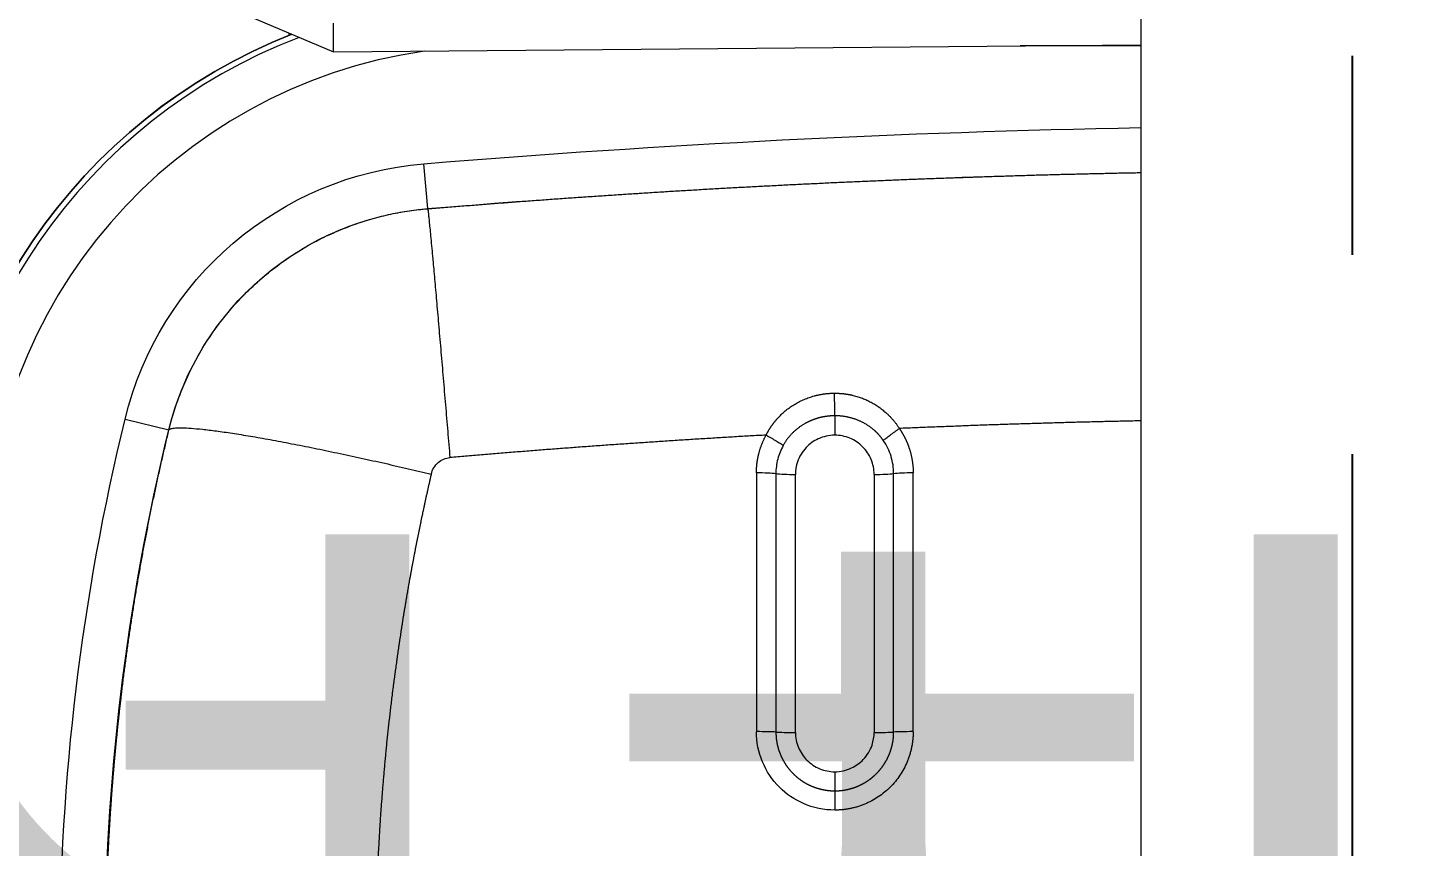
# Model space of a CAD drawing. Header units: millimetres. Extents: x 14183 to 14777, y -4239 to -3399.
# Drawn here: x 14377.41 to 14393.04, y -3495.4 to -3486.26 of the extents above; entities that cross this region are included whole.
import ezdxf

# ---------------------------------------------------------------- set-up
doc = ezdxf.new("R2010")
doc.units = ezdxf.units.MM
doc.header["$LTSCALE"] = 0.1
doc.linetypes.add('CENTER2', pattern=[28.575, 19.05, -3.175, 3.175, -3.175])
doc.linetypes.add('HIDDENX2', pattern=[19.05, 12.7, -6.35])
doc.layers.get('0').update_dxf_attribs({"lineweight": 15})
doc.layers.add('DIM', color=3, linetype='Continuous', lineweight=9)
doc.layers.add('HIDDEN', color=8, linetype='HIDDENX2')
doc.styles.get("Standard").update_dxf_attribs({"font": 'arial.ttf'})

msp = doc.modelspace()

# ---------------------------------------------------------------- linework, layer by layer
at = {"linetype": 'Continuous', "lineweight": 18, "extrusion": (-1.22465e-16, -1, 0)}
for p, q in [((14389.832, -3481.862), (14389.832, -3506.862)), ((14379.885, -3486.129), (14380.819, -3486.525)), ((14380.819, -3486.525), (14389.832, -3486.447)), ((14385.758, -3491.234), (14385.758, -3494.118)), ((14387.073, -3494.118), (14387.073, -3491.234))]:
    msp.add_line(p, q, dxfattribs=at)
at = {"linetype": 'Continuous', "lineweight": 13, "extrusion": (-1.22465e-16, -1, 0)}
for p, q in [((14380.321, -3486.313), (14380.321, -3486.341)), ((14380.321, -3486.313), (14380.321, -3486.341)), ((14389.832, -3486.458), (14388.485, -3486.458)), ((14381.871, -3488.274), (14381.83, -3487.774)), ((14381.871, -3488.276), (14381.871, -3488.274)), ((14378.493, -3490.624), (14378.981, -3490.743)), ((14378.981, -3490.743), (14378.983, -3490.744)), ((14385.976, -3494.122), (14385.976, -3491.243)), ((14386.855, -3491.243), (14386.855, -3494.122))]:
    msp.add_line(p, q, dxfattribs=at)
at = {"linetype": 'Continuous', "lineweight": 13, "extrusion": (0, 0, -1)}
for centre, radius, start, end in [((-14382.647, -3492.167), 6.272, 0, 68.5673), ((-14392.194, -3613.458), 126.11, 85.28566, 88.92653), ((-14403.375, -3496.689), 25.108, 0, 13.6983)]:
    msp.add_arc(centre, radius, start, end, dxfattribs=at)
at = {"linetype": 'Continuous', "lineweight": 18}
msp.add_arc((14382.647, -3492.167), 6.272, 111.4341, 180, dxfattribs=at)
at = {"linetype": 'Continuous', "lineweight": 13}
for radius, start in [(6.21, 110.8491), (5.708, 98.1788)]:
    msp.add_arc((14382.647, -3492.167), radius, start, 180, dxfattribs=at)
at = {"linetype": 'Continuous', "lineweight": 18, "extrusion": (0, 0, -1)}
for centre, radius, start, end in [((-14382.138, -3491.513), 3.752, 13.6989, 85.285), ((-14392.194, -3613.458), 125.608, 85.28568, 88.92226), ((-14382.138, -3491.513), 3.249, 13.6983, 85.2857), ((-14403.375, -3496.689), 25.61, 0, 13.6984)]:
    msp.add_arc(centre, radius, start, end, dxfattribs=at)
at = {"linetype": 'Continuous', "lineweight": 18}
for centre, major_axis, ratio, start_param, end_param in [((14385.541, -3491.243), (0.251, 0), 0.072499, 0.523565, 1.57082), ((14387.291, -3491.243), (0.251, 0), 0.072499, 1.570773, 2.61793), ((14385.541, -3494.122), (-0.251, 0), 0.034167, 3.665126, 4.712354), ((14387.291, -3494.122), (-0.251, 0), 0.034167, 4.712424, 5.759653)]:
    msp.add_ellipse(centre, major_axis=major_axis, ratio=ratio, start_param=start_param, end_param=end_param, dxfattribs=at)
at = {"linetype": 'Continuous', "lineweight": 13}
for centre, major_axis, ratio, start_param, end_param in [((14385.543, -3496.689), (0, -75.378), 0.000024, 4.639827, 4.67819), ((14387.289, -3496.689), (0, 75.378), 0.000024, 4.746563, 4.784951), ((14385.976, -3491.224), (-0.251, 0), 0.0725, 0.523675, 1.570796), ((14386.855, -3491.224), (-0.251, 0), 0.0725, 1.570796, 2.617919), ((14385.976, -3494.114), (0.251, 0), 0.034167, 3.665267, 4.712389), ((14386.855, -3494.114), (0.251, 0), 0.034167, 4.712389, 5.75951)]:
    msp.add_ellipse(centre, major_axis=major_axis, ratio=ratio, start_param=start_param, end_param=end_param, dxfattribs=at)
at = {"linetype": 'Continuous', "lineweight": 18}
for points, knots in [([(14380.819, -3486.525), (14380.819, -3486.525), (14380.819, -3486.512), (14380.819, -3486.451), (14380.819, -3486.351), (14380.819, -3486.258), (14380.819, -3486.204)], [0, 0, 0, 0, 0.250365, 0.500243, 0.750122, 1, 1, 1, 1]), ([(14386.416, -3490.588), (14386.416, -3490.574), (14386.415, -3490.54), (14386.415, -3490.475), (14386.414, -3490.404), (14386.414, -3490.357), (14386.414, -3490.335)], [0, 0, 0, 0, 0.250005, 0.50001, 0.750015, 1, 1, 1, 1]), ([(14386.416, -3490.804), (14386.351, -3490.804), (14386.233, -3490.831), (14386.082, -3490.939), (14385.994, -3491.084), (14385.976, -3491.195), (14385.976, -3491.243)], [0, 0, 0, 0, 0.278949, 0.51556, 0.792307, 1, 1, 1, 1]), ([(14386.855, -3491.243), (14386.855, -3491.185), (14386.833, -3491.071), (14386.735, -3490.925), (14386.588, -3490.827), (14386.473, -3490.804), (14386.416, -3490.804)], [0, 0, 0, 0, 0.250256, 0.500366, 0.750264, 1, 1, 1, 1]), ([(14386.416, -3494.989), (14386.295, -3494.989), (14386.067, -3494.941), (14385.778, -3494.745), (14385.587, -3494.458), (14385.541, -3494.229), (14385.541, -3494.114)], [0, 0, 0, 0, 0.263095, 0.499783, 0.749102, 1, 1, 1, 1]), ([(14385.976, -3494.122), (14385.976, -3494.18), (14385.999, -3494.295), (14386.097, -3494.44), (14386.243, -3494.538), (14386.358, -3494.561), (14386.416, -3494.561)], [0, 0, 0, 0, 0.250188, 0.500268, 0.750184, 1, 1, 1, 1]), ([(14386.416, -3494.561), (14386.48, -3494.561), (14386.599, -3494.534), (14386.749, -3494.426), (14386.837, -3494.281), (14386.855, -3494.17), (14386.855, -3494.122)], [0, 0, 0, 0, 0.278901, 0.515475, 0.792285, 1, 1, 1, 1])]:
    msp.add_open_spline(points, degree=3, knots=knots, dxfattribs=at)
at = {"linetype": 'Continuous', "lineweight": 13}
for points, knots in [([(14381.871, -3488.276), (14381.901, -3488.274), (14381.961, -3488.269), (14382.051, -3488.261), (14382.141, -3488.254), (14382.231, -3488.247), (14382.321, -3488.24), (14382.411, -3488.233), (14382.501, -3488.226), (14382.59, -3488.219), (14382.68, -3488.212), (14382.77, -3488.205), (14382.859, -3488.198), (14382.949, -3488.192), (14383.038, -3488.185), (14383.127, -3488.179), (14383.217, -3488.172), (14383.306, -3488.166), (14383.395, -3488.159), (14383.484, -3488.153), (14383.573, -3488.147), (14383.662, -3488.141), (14383.751, -3488.135), (14383.84, -3488.129), (14383.929, -3488.123), (14384.018, -3488.117), (14384.107, -3488.111), (14384.195, -3488.106), (14384.284, -3488.1), (14384.373, -3488.094), (14384.461, -3488.089), (14384.55, -3488.083), (14384.638, -3488.078), (14384.726, -3488.073), (14384.815, -3488.068), (14384.903, -3488.062), (14384.991, -3488.057), (14385.079, -3488.052), (14385.167, -3488.047), (14385.256, -3488.042), (14385.344, -3488.037), (14385.431, -3488.033), (14385.519, -3488.028), (14385.607, -3488.023), (14385.695, -3488.019), (14385.783, -3488.014), (14385.87, -3488.01), (14385.958, -3488.005), (14386.045, -3488.001), (14386.133, -3487.997), (14386.22, -3487.993), (14386.307, -3487.988), (14386.395, -3487.984), (14386.482, -3487.98), (14386.569, -3487.976), (14386.656, -3487.972), (14386.743, -3487.969), (14386.83, -3487.965), (14386.917, -3487.961), (14387.004, -3487.958), (14387.091, -3487.954), (14387.178, -3487.95), (14387.265, -3487.947), (14387.351, -3487.944), (14387.438, -3487.94), (14387.524, -3487.937), (14387.611, -3487.934), (14387.697, -3487.931), (14387.784, -3487.928), (14387.87, -3487.925), (14387.956, -3487.922), (14388.042, -3487.919), (14388.129, -3487.916), (14388.215, -3487.913), (14388.301, -3487.911), (14388.387, -3487.908), (14388.473, -3487.905), (14388.558, -3487.903), (14388.644, -3487.9), (14388.73, -3487.898), (14388.816, -3487.896), (14388.901, -3487.893), (14388.987, -3487.891), (14389.072, -3487.889), (14389.158, -3487.887), (14389.243, -3487.885), (14389.328, -3487.883), (14389.414, -3487.881), (14389.499, -3487.879), (14389.584, -3487.877), (14389.669, -3487.875), (14389.752, -3487.874), (14389.806, -3487.873), (14389.831, -3487.872)], [0, 0, 0, 0, 0.011338, 0.022669, 0.033992, 0.045308, 0.056617, 0.067917, 0.07921, 0.090496, 0.101774, 0.113045, 0.124308, 0.135564, 0.146812, 0.158052, 0.169285, 0.180511, 0.191729, 0.202939, 0.214142, 0.225337, 0.236525, 0.247706, 0.258879, 0.270044, 0.281202, 0.292352, 0.303495, 0.31463, 0.325757, 0.336878, 0.34799, 0.359095, 0.370193, 0.381283, 0.392365, 0.403441, 0.414508, 0.425568, 0.43662, 0.447665, 0.458703, 0.469733, 0.480755, 0.49177, 0.502777, 0.513777, 0.524769, 0.535754, 0.546731, 0.557701, 0.568663, 0.579617, 0.590564, 0.601504, 0.612436, 0.623361, 0.634278, 0.645187, 0.656089, 0.666984, 0.67787, 0.68875, 0.699622, 0.710486, 0.721343, 0.732192, 0.743034, 0.753868, 0.764695, 0.775514, 0.786326, 0.79713, 0.807927, 0.818716, 0.829497, 0.840271, 0.851038, 0.861797, 0.872548, 0.883292, 0.894029, 0.904758, 0.915479, 0.926193, 0.936899, 0.947598, 0.958289, 0.968973, 0.979649, 0.990318, 1, 1, 1, 1]), ([(14378.983, -3490.744), (14379.007, -3490.645), (14379.036, -3490.548), (14379.101, -3490.359), (14379.138, -3490.267), (14379.218, -3490.089), (14379.262, -3490.002), (14379.355, -3489.836), (14379.405, -3489.756), (14379.511, -3489.602), (14379.566, -3489.528), (14379.682, -3489.387), (14379.742, -3489.319), (14379.865, -3489.192), (14379.929, -3489.131), (14380.059, -3489.016), (14380.126, -3488.963), (14380.261, -3488.861), (14380.33, -3488.814), (14380.469, -3488.726), (14380.539, -3488.685), (14380.681, -3488.609), (14380.752, -3488.575), (14380.894, -3488.512), (14380.966, -3488.483), (14381.108, -3488.432), (14381.179, -3488.409), (14381.321, -3488.369), (14381.391, -3488.351), (14381.531, -3488.322), (14381.669, -3488.297), (14381.804, -3488.282), (14381.871, -3488.276)], [0, 0, 0, 0, 0.0625, 0.0625, 0.125, 0.125, 0.1875, 0.1875, 0.25, 0.25, 0.3125, 0.3125, 0.375, 0.375, 0.4375, 0.4375, 0.5, 0.5, 0.5625, 0.5625, 0.625, 0.625, 0.6875, 0.6875, 0.75, 0.75, 0.8125, 0.8125, 0.875, 0.875, 0.9375, 1, 1, 1, 1]), ([(14385.649, -3490.803), (14385.65, -3490.801), (14385.652, -3490.797), (14385.656, -3490.791), (14385.659, -3490.785), (14385.662, -3490.779), (14385.665, -3490.773), (14385.669, -3490.767), (14385.672, -3490.761), (14385.676, -3490.755), (14385.679, -3490.749), (14385.683, -3490.743), (14385.686, -3490.737), (14385.69, -3490.731), (14385.694, -3490.725), (14385.697, -3490.719), (14385.701, -3490.714), (14385.705, -3490.708), (14385.709, -3490.702), (14385.713, -3490.697), (14385.717, -3490.691), (14385.721, -3490.685), (14385.725, -3490.68), (14385.729, -3490.674), (14385.734, -3490.669), (14385.738, -3490.663), (14385.742, -3490.658), (14385.746, -3490.652), (14385.751, -3490.647), (14385.755, -3490.642), (14385.76, -3490.636), (14385.764, -3490.631), (14385.769, -3490.626), (14385.773, -3490.62), (14385.778, -3490.615), (14385.783, -3490.61), (14385.799, -3490.592), (14385.829, -3490.563), (14385.874, -3490.524), (14385.921, -3490.488), (14385.971, -3490.456), (14386.022, -3490.428), (14386.075, -3490.404), (14386.129, -3490.383), (14386.171, -3490.37), (14386.199, -3490.362), (14386.213, -3490.359), (14386.228, -3490.356), (14386.242, -3490.353), (14386.256, -3490.35), (14386.27, -3490.347), (14386.284, -3490.345), (14386.299, -3490.343), (14386.313, -3490.341), (14386.327, -3490.34), (14386.342, -3490.338), (14386.356, -3490.337), (14386.371, -3490.336), (14386.385, -3490.336), (14386.4, -3490.335), (14386.409, -3490.335), (14386.414, -3490.335)], [0, 0, 0, 0, 0.007325, 0.014647, 0.021966, 0.029283, 0.036598, 0.043911, 0.051224, 0.058535, 0.065846, 0.073158, 0.08047, 0.087782, 0.095096, 0.102412, 0.10973, 0.11705, 0.124373, 0.1317, 0.13903, 0.146364, 0.153704, 0.161048, 0.168397, 0.175753, 0.183114, 0.190483, 0.197858, 0.205241, 0.212632, 0.220032, 0.22744, 0.234858, 0.242285, 0.249722, 0.25717, 0.320213, 0.382963, 0.44569, 0.508675, 0.570135, 0.631553, 0.693208, 0.755378, 0.770775, 0.786138, 0.801471, 0.816778, 0.832063, 0.847331, 0.862585, 0.877831, 0.893072, 0.908313, 0.923558, 0.938812, 0.954079, 0.969363, 0.984668, 1, 1, 1, 1]), ([(14386.414, -3490.335), (14386.416, -3490.335), (14386.421, -3490.335), (14386.429, -3490.335), (14386.436, -3490.335), (14386.443, -3490.336), (14386.45, -3490.336), (14386.458, -3490.336), (14386.465, -3490.337), (14386.472, -3490.337), (14386.479, -3490.338), (14386.487, -3490.338), (14386.494, -3490.339), (14386.501, -3490.339), (14386.508, -3490.34), (14386.515, -3490.341), (14386.523, -3490.342), (14386.53, -3490.343), (14386.537, -3490.344), (14386.544, -3490.345), (14386.551, -3490.346), (14386.558, -3490.347), (14386.566, -3490.348), (14386.573, -3490.35), (14386.58, -3490.351), (14386.587, -3490.352), (14386.594, -3490.354), (14386.601, -3490.355), (14386.608, -3490.357), (14386.615, -3490.359), (14386.638, -3490.364), (14386.674, -3490.374), (14386.724, -3490.392), (14386.773, -3490.412), (14386.821, -3490.436), (14386.867, -3490.462), (14386.912, -3490.492), (14386.955, -3490.525), (14386.986, -3490.552), (14387.007, -3490.571), (14387.017, -3490.581), (14387.028, -3490.592), (14387.038, -3490.602), (14387.048, -3490.613), (14387.058, -3490.624), (14387.067, -3490.635), (14387.077, -3490.646), (14387.086, -3490.658), (14387.095, -3490.669), (14387.104, -3490.681), (14387.112, -3490.693), (14387.121, -3490.705), (14387.129, -3490.717), (14387.134, -3490.725), (14387.137, -3490.729)], [0, 0, 0, 0, 0.008452, 0.016897, 0.025335, 0.033768, 0.042196, 0.05062, 0.059039, 0.067455, 0.075869, 0.08428, 0.09269, 0.101099, 0.109508, 0.117917, 0.126327, 0.134739, 0.143152, 0.151569, 0.159988, 0.168412, 0.17684, 0.185274, 0.193713, 0.202158, 0.21061, 0.21907, 0.227537, 0.236014, 0.244499, 0.306692, 0.368433, 0.429953, 0.491478, 0.55444, 0.61722, 0.680046, 0.743142, 0.760482, 0.777771, 0.795015, 0.812218, 0.829385, 0.846519, 0.863626, 0.880709, 0.897773, 0.914822, 0.931861, 0.948894, 0.965925, 0.982959, 1, 1, 1, 1]), ([(14386.416, -3490.588), (14386.414, -3490.588), (14386.409, -3490.588), (14386.402, -3490.588), (14386.396, -3490.588), (14386.389, -3490.588), (14386.382, -3490.589), (14386.375, -3490.589), (14386.368, -3490.589), (14386.362, -3490.59), (14386.355, -3490.591), (14386.348, -3490.591), (14386.341, -3490.592), (14386.334, -3490.593), (14386.326, -3490.594), (14386.319, -3490.595), (14386.312, -3490.596), (14386.305, -3490.597), (14386.298, -3490.598), (14386.291, -3490.599), (14386.283, -3490.601), (14386.276, -3490.602), (14386.269, -3490.604), (14386.261, -3490.605), (14386.254, -3490.607), (14386.247, -3490.609), (14386.239, -3490.611), (14386.232, -3490.613), (14386.224, -3490.615), (14386.217, -3490.617), (14386.209, -3490.62), (14386.202, -3490.622), (14386.194, -3490.625), (14386.187, -3490.627), (14386.179, -3490.63), (14386.172, -3490.633), (14386.164, -3490.636), (14386.157, -3490.639), (14386.149, -3490.642), (14386.142, -3490.645), (14386.134, -3490.648), (14386.127, -3490.652), (14386.119, -3490.656), (14386.112, -3490.659), (14386.104, -3490.663), (14386.097, -3490.667), (14386.089, -3490.671), (14386.074, -3490.679), (14386.052, -3490.693), (14386.023, -3490.712), (14385.996, -3490.733), (14385.969, -3490.756), (14385.949, -3490.774), (14385.935, -3490.789), (14385.926, -3490.798), (14385.917, -3490.808), (14385.909, -3490.818), (14385.901, -3490.828), (14385.893, -3490.837), (14385.885, -3490.847), (14385.878, -3490.857), (14385.871, -3490.867), (14385.864, -3490.877), (14385.858, -3490.887), (14385.852, -3490.897), (14385.846, -3490.907), (14385.842, -3490.914), (14385.84, -3490.918)], [0, 0, 0, 0, 0.00952, 0.019099, 0.028738, 0.038437, 0.048196, 0.058015, 0.067894, 0.077834, 0.087833, 0.097893, 0.108014, 0.118195, 0.128437, 0.138739, 0.149103, 0.159527, 0.170012, 0.180558, 0.191165, 0.201833, 0.212562, 0.223353, 0.234205, 0.245118, 0.256092, 0.267128, 0.278225, 0.289383, 0.300604, 0.311886, 0.323229, 0.334634, 0.346102, 0.357631, 0.369222, 0.380875, 0.39259, 0.404368, 0.416209, 0.428112, 0.440078, 0.452106, 0.464198, 0.476353, 0.488571, 0.500853, 0.550727, 0.600635, 0.650573, 0.700538, 0.750526, 0.769479, 0.788258, 0.806865, 0.825297, 0.843556, 0.861641, 0.879551, 0.897286, 0.914846, 0.93223, 0.949438, 0.966469, 0.983323, 1, 1, 1, 1]), ([(14386.957, -3490.862), (14386.956, -3490.861), (14386.954, -3490.857), (14386.95, -3490.852), (14386.946, -3490.847), (14386.943, -3490.842), (14386.938, -3490.836), (14386.934, -3490.831), (14386.93, -3490.825), (14386.925, -3490.82), (14386.921, -3490.814), (14386.916, -3490.809), (14386.911, -3490.803), (14386.906, -3490.798), (14386.901, -3490.792), (14386.895, -3490.786), (14386.89, -3490.78), (14386.884, -3490.775), (14386.878, -3490.769), (14386.872, -3490.763), (14386.865, -3490.757), (14386.859, -3490.751), (14386.845, -3490.739), (14386.822, -3490.72), (14386.79, -3490.698), (14386.756, -3490.677), (14386.729, -3490.662), (14386.708, -3490.652), (14386.695, -3490.646), (14386.681, -3490.64), (14386.668, -3490.635), (14386.654, -3490.629), (14386.641, -3490.625), (14386.627, -3490.62), (14386.613, -3490.616), (14386.6, -3490.612), (14386.586, -3490.609), (14386.573, -3490.605), (14386.559, -3490.602), (14386.546, -3490.6), (14386.533, -3490.597), (14386.519, -3490.595), (14386.506, -3490.593), (14386.493, -3490.592), (14386.48, -3490.59), (14386.467, -3490.589), (14386.454, -3490.589), (14386.441, -3490.588), (14386.428, -3490.588), (14386.42, -3490.588), (14386.416, -3490.588)], [0, 0, 0, 0, 0.009757, 0.019727, 0.029911, 0.040307, 0.050916, 0.061737, 0.072772, 0.084018, 0.095478, 0.107149, 0.119033, 0.131129, 0.143438, 0.155958, 0.16869, 0.181633, 0.194788, 0.208155, 0.221734, 0.235524, 0.249525, 0.312065, 0.374539, 0.436937, 0.499251, 0.522836, 0.546253, 0.569501, 0.592583, 0.615498, 0.638247, 0.660831, 0.683251, 0.705507, 0.727598, 0.749526, 0.771291, 0.792893, 0.814332, 0.835608, 0.856722, 0.877673, 0.898463, 0.919092, 0.939559, 0.959866, 0.980013, 1, 1, 1, 1]), ([(14378.276, -3496.689), (14378.276, -3496.676), (14378.276, -3496.649), (14378.276, -3496.609), (14378.276, -3496.569), (14378.276, -3496.53), (14378.276, -3496.49), (14378.277, -3496.45), (14378.277, -3496.41), (14378.278, -3496.37), (14378.278, -3496.33), (14378.279, -3496.29), (14378.28, -3496.25), (14378.28, -3496.21), (14378.281, -3496.17), (14378.282, -3496.13), (14378.283, -3496.091), (14378.284, -3496.051), (14378.285, -3496.011), (14378.286, -3495.971), (14378.287, -3495.931), (14378.288, -3495.891), (14378.29, -3495.851), (14378.291, -3495.811), (14378.292, -3495.771), (14378.294, -3495.731), (14378.295, -3495.691), (14378.297, -3495.651), (14378.299, -3495.611), (14378.3, -3495.571), (14378.302, -3495.531), (14378.304, -3495.491), (14378.306, -3495.451), (14378.308, -3495.411), (14378.31, -3495.371), (14378.312, -3495.331), (14378.314, -3495.292), (14378.317, -3495.252), (14378.319, -3495.212), (14378.321, -3495.172), (14378.324, -3495.132), (14378.326, -3495.092), (14378.329, -3495.052), (14378.331, -3495.012), (14378.334, -3494.972), (14378.337, -3494.932), (14378.34, -3494.892), (14378.342, -3494.852), (14378.345, -3494.812), (14378.348, -3494.772), (14378.351, -3494.732), (14378.355, -3494.692), (14378.358, -3494.652), (14378.361, -3494.612), (14378.364, -3494.572), (14378.368, -3494.532), (14378.371, -3494.492), (14378.375, -3494.452), (14378.378, -3494.412), (14378.382, -3494.372), (14378.386, -3494.332), (14378.389, -3494.293), (14378.393, -3494.253), (14378.397, -3494.213), (14378.401, -3494.173), (14378.405, -3494.133), (14378.409, -3494.093), (14378.413, -3494.053), (14378.417, -3494.013), (14378.422, -3493.973), (14378.426, -3493.933), (14378.43, -3493.893), (14378.435, -3493.853), (14378.439, -3493.813), (14378.444, -3493.773), (14378.449, -3493.734), (14378.455, -3493.682), (14378.462, -3493.62), (14378.471, -3493.547), (14378.481, -3493.473), (14378.49, -3493.4), (14378.5, -3493.326), (14378.51, -3493.253), (14378.52, -3493.179), (14378.53, -3493.106), (14378.541, -3493.032), (14378.552, -3492.958), (14378.563, -3492.885), (14378.574, -3492.811), (14378.586, -3492.738), (14378.597, -3492.664), (14378.609, -3492.59), (14378.622, -3492.516), (14378.634, -3492.443), (14378.647, -3492.369), (14378.66, -3492.295), (14378.673, -3492.221), (14378.686, -3492.148), (14378.7, -3492.074), (14378.713, -3492), (14378.727, -3491.926), (14378.742, -3491.852), (14378.756, -3491.778), (14378.771, -3491.705), (14378.786, -3491.631), (14378.801, -3491.557), (14378.816, -3491.483), (14378.832, -3491.409), (14378.848, -3491.335), (14378.864, -3491.261), (14378.88, -3491.187), (14378.897, -3491.113), (14378.914, -3491.039), (14378.931, -3490.966), (14378.948, -3490.892), (14378.965, -3490.818), (14378.977, -3490.768), (14378.983, -3490.744)], [0, 0, 0, 0, 0.006641, 0.013284, 0.019926, 0.02657, 0.033214, 0.039859, 0.046505, 0.053151, 0.059798, 0.066445, 0.073094, 0.079743, 0.086392, 0.093043, 0.099694, 0.106345, 0.112998, 0.119651, 0.126305, 0.132959, 0.139615, 0.14627, 0.152927, 0.159584, 0.166243, 0.172901, 0.179561, 0.186221, 0.192882, 0.199543, 0.206206, 0.212869, 0.219533, 0.226197, 0.232862, 0.239528, 0.246195, 0.252862, 0.25953, 0.266199, 0.272869, 0.279539, 0.28621, 0.292882, 0.299554, 0.306227, 0.312901, 0.319576, 0.326251, 0.332927, 0.339604, 0.346282, 0.35296, 0.35964, 0.366319, 0.373, 0.379681, 0.386364, 0.393046, 0.39973, 0.406415, 0.4131, 0.419786, 0.426472, 0.43316, 0.439848, 0.446537, 0.453227, 0.459917, 0.466608, 0.4733, 0.479993, 0.486687, 0.493381, 0.500076, 0.512393, 0.524719, 0.537054, 0.549398, 0.561752, 0.574114, 0.586486, 0.598868, 0.611258, 0.623658, 0.636067, 0.648485, 0.660913, 0.67335, 0.685796, 0.698252, 0.710717, 0.723191, 0.735674, 0.748167, 0.760669, 0.773181, 0.785702, 0.798232, 0.810772, 0.823321, 0.83588, 0.848448, 0.861025, 0.873612, 0.886208, 0.898814, 0.911429, 0.924053, 0.936687, 0.949331, 0.961984, 0.974646, 0.987318, 1, 1, 1, 1]), ([(14378.983, -3490.744), (14378.988, -3490.739), (14378.996, -3490.734), (14379.02, -3490.727), (14379.036, -3490.725), (14379.077, -3490.721), (14379.101, -3490.721), (14379.159, -3490.722), (14379.193, -3490.723), (14379.269, -3490.729), (14379.312, -3490.733), (14379.405, -3490.743), (14379.457, -3490.749), (14379.568, -3490.764), (14379.627, -3490.773), (14379.754, -3490.792), (14379.822, -3490.803), (14379.963, -3490.827), (14380.037, -3490.84), (14380.191, -3490.868), (14380.27, -3490.883), (14380.434, -3490.915), (14380.518, -3490.931), (14380.689, -3490.966), (14380.775, -3490.984), (14380.95, -3491.021), (14381.039, -3491.04), (14381.216, -3491.079), (14381.304, -3491.098), (14381.48, -3491.138), (14381.568, -3491.159), (14381.741, -3491.199), (14381.827, -3491.219), (14381.911, -3491.239)], [0, 0, 0, 0, 0.0625, 0.0625, 0.125, 0.125, 0.1875, 0.1875, 0.25, 0.25, 0.3125, 0.3125, 0.375, 0.375, 0.4375, 0.4375, 0.5, 0.5, 0.5625, 0.5625, 0.625, 0.625, 0.6875, 0.6875, 0.75, 0.75, 0.8125, 0.8125, 0.875, 0.875, 0.9375, 0.9375, 1, 1, 1, 1]), ([(14389.832, -3490.644), (14389.823, -3490.644), (14389.787, -3490.645), (14389.724, -3490.646), (14389.64, -3490.648), (14389.557, -3490.65), (14389.473, -3490.652), (14389.39, -3490.654), (14389.306, -3490.656), (14389.223, -3490.658), (14389.139, -3490.66), (14389.056, -3490.662), (14388.972, -3490.665), (14388.889, -3490.667), (14388.805, -3490.669), (14388.722, -3490.672), (14388.639, -3490.674), (14388.555, -3490.677), (14388.472, -3490.679), (14388.388, -3490.682), (14388.305, -3490.685), (14388.221, -3490.688), (14388.138, -3490.69), (14388.054, -3490.693), (14387.971, -3490.696), (14387.888, -3490.699), (14387.804, -3490.703), (14387.721, -3490.706), (14387.637, -3490.709), (14387.554, -3490.712), (14387.47, -3490.715), (14387.387, -3490.719), (14387.304, -3490.722), (14387.22, -3490.726), (14387.165, -3490.728), (14387.137, -3490.729)], [0, 0, 0, 0, 0.009078, 0.040046, 0.071013, 0.10198, 0.132947, 0.163913, 0.19488, 0.225846, 0.256812, 0.287778, 0.318744, 0.34971, 0.380676, 0.411642, 0.442607, 0.473573, 0.504539, 0.535504, 0.56647, 0.597436, 0.628401, 0.659367, 0.690333, 0.721299, 0.752265, 0.783231, 0.814198, 0.845164, 0.876131, 0.907098, 0.938065, 0.969032, 1, 1, 1, 1]), ([(14387.137, -3490.729), (14387.138, -3490.731), (14387.141, -3490.736), (14387.145, -3490.742), (14387.149, -3490.748), (14387.154, -3490.755), (14387.158, -3490.761), (14387.162, -3490.767), (14387.165, -3490.774), (14387.169, -3490.78), (14387.173, -3490.787), (14387.177, -3490.793), (14387.181, -3490.8), (14387.184, -3490.806), (14387.188, -3490.813), (14387.191, -3490.82), (14387.195, -3490.826), (14387.198, -3490.833), (14387.201, -3490.84), (14387.205, -3490.846), (14387.208, -3490.853), (14387.211, -3490.86), (14387.214, -3490.867), (14387.217, -3490.874), (14387.22, -3490.881), (14387.223, -3490.887), (14387.226, -3490.894), (14387.229, -3490.901), (14387.231, -3490.908), (14387.234, -3490.915), (14387.237, -3490.922), (14387.239, -3490.929), (14387.242, -3490.937), (14387.244, -3490.944), (14387.247, -3490.951), (14387.249, -3490.958), (14387.252, -3490.967), (14387.256, -3490.979), (14387.26, -3490.993), (14387.263, -3491.008), (14387.267, -3491.022), (14387.27, -3491.036), (14387.273, -3491.05), (14387.276, -3491.065), (14387.278, -3491.079), (14387.281, -3491.093), (14387.283, -3491.108), (14387.285, -3491.122), (14387.286, -3491.137), (14387.288, -3491.151), (14387.289, -3491.166), (14387.29, -3491.18), (14387.29, -3491.195), (14387.291, -3491.21), (14387.291, -3491.22), (14387.291, -3491.224)], [0, 0, 0, 0, 0.014405, 0.028792, 0.04316, 0.057512, 0.071848, 0.086169, 0.100476, 0.114771, 0.129054, 0.143327, 0.15759, 0.171845, 0.186092, 0.200333, 0.214569, 0.228801, 0.24303, 0.257256, 0.271482, 0.285708, 0.299934, 0.314164, 0.328396, 0.342633, 0.356875, 0.371124, 0.38538, 0.399645, 0.413919, 0.428205, 0.442502, 0.456812, 0.471135, 0.485474, 0.499829, 0.527808, 0.555723, 0.583582, 0.611392, 0.639162, 0.666899, 0.69461, 0.722304, 0.749989, 0.777671, 0.80536, 0.833062, 0.860786, 0.888539, 0.91633, 0.944165, 0.972052, 1, 1, 1, 1]), ([(14385.649, -3490.803), (14385.62, -3490.805), (14385.561, -3490.808), (14385.473, -3490.813), (14385.384, -3490.818), (14385.296, -3490.823), (14385.208, -3490.829), (14385.119, -3490.834), (14385.031, -3490.839), (14384.943, -3490.845), (14384.854, -3490.85), (14384.766, -3490.856), (14384.678, -3490.861), (14384.589, -3490.867), (14384.501, -3490.873), (14384.413, -3490.879), (14384.324, -3490.885), (14384.236, -3490.891), (14384.148, -3490.897), (14384.06, -3490.903), (14383.971, -3490.909), (14383.883, -3490.915), (14383.795, -3490.921), (14383.707, -3490.928), (14383.618, -3490.934), (14383.53, -3490.941), (14383.442, -3490.947), (14383.354, -3490.954), (14383.265, -3490.961), (14383.177, -3490.967), (14383.089, -3490.974), (14383.001, -3490.981), (14382.913, -3490.988), (14382.824, -3490.995), (14382.736, -3491.002), (14382.648, -3491.009), (14382.56, -3491.016), (14382.472, -3491.024), (14382.383, -3491.031), (14382.295, -3491.039), (14382.207, -3491.046), (14382.148, -3491.051), (14382.119, -3491.054)], [0, 0, 0, 0, 0.025001, 0.050002, 0.075003, 0.100004, 0.125004, 0.150004, 0.175004, 0.200004, 0.225004, 0.250003, 0.275003, 0.300002, 0.325001, 0.350001, 0.375, 0.399999, 0.424998, 0.449997, 0.474996, 0.499995, 0.524994, 0.549993, 0.574992, 0.599992, 0.624991, 0.64999, 0.67499, 0.699989, 0.724989, 0.749989, 0.774989, 0.799989, 0.82499, 0.849991, 0.874992, 0.899993, 0.924994, 0.949996, 0.974998, 1, 1, 1, 1]), ([(14385.541, -3491.224), (14385.541, -3491.222), (14385.541, -3491.217), (14385.541, -3491.209), (14385.541, -3491.202), (14385.541, -3491.194), (14385.542, -3491.187), (14385.542, -3491.179), (14385.542, -3491.172), (14385.543, -3491.164), (14385.544, -3491.156), (14385.544, -3491.149), (14385.545, -3491.141), (14385.546, -3491.134), (14385.546, -3491.126), (14385.547, -3491.119), (14385.548, -3491.111), (14385.549, -3491.104), (14385.55, -3491.096), (14385.552, -3491.089), (14385.553, -3491.081), (14385.554, -3491.074), (14385.555, -3491.066), (14385.557, -3491.059), (14385.558, -3491.052), (14385.56, -3491.044), (14385.561, -3491.037), (14385.563, -3491.029), (14385.565, -3491.022), (14385.567, -3491.014), (14385.569, -3491.005), (14385.572, -3490.993), (14385.576, -3490.978), (14385.581, -3490.964), (14385.585, -3490.95), (14385.59, -3490.936), (14385.595, -3490.923), (14385.6, -3490.909), (14385.605, -3490.895), (14385.611, -3490.882), (14385.617, -3490.868), (14385.623, -3490.855), (14385.629, -3490.842), (14385.635, -3490.829), (14385.642, -3490.816), (14385.647, -3490.807), (14385.649, -3490.803)], [0, 0, 0, 0, 0.017238, 0.034465, 0.051682, 0.06889, 0.086091, 0.103286, 0.120477, 0.137664, 0.154848, 0.172032, 0.189217, 0.206403, 0.223592, 0.240786, 0.257986, 0.275192, 0.292407, 0.309631, 0.326867, 0.344114, 0.361375, 0.378651, 0.395943, 0.413252, 0.43058, 0.447927, 0.465296, 0.482688, 0.500102, 0.533741, 0.567295, 0.600773, 0.634184, 0.667538, 0.700845, 0.734113, 0.767351, 0.80057, 0.833779, 0.866987, 0.900204, 0.933438, 0.966701, 1, 1, 1, 1]), ([(14385.84, -3490.918), (14385.827, -3490.942), (14385.815, -3490.967), (14385.794, -3491.018), (14385.786, -3491.044), (14385.765, -3491.124), (14385.758, -3491.179), (14385.758, -3491.234)], [0, 0, 0, 0, 0.25, 0.25, 0.5, 0.5, 1, 1, 1, 1]), ([(14387.073, -3491.234), (14387.073, -3491.168), (14387.063, -3491.102), (14387.034, -3491.008), (14387.022, -3490.977), (14386.993, -3490.918), (14386.976, -3490.889), (14386.957, -3490.862)], [0, 0, 0, 0, 0.5, 0.5, 0.75, 0.75, 1, 1, 1, 1]), ([(14381.911, -3491.239), (14381.908, -3491.251), (14381.902, -3491.275), (14381.894, -3491.311), (14381.886, -3491.346), (14381.878, -3491.382), (14381.87, -3491.418), (14381.862, -3491.454), (14381.854, -3491.489), (14381.846, -3491.525), (14381.839, -3491.561), (14381.831, -3491.597), (14381.823, -3491.632), (14381.815, -3491.668), (14381.808, -3491.704), (14381.8, -3491.74), (14381.793, -3491.776), (14381.786, -3491.811), (14381.778, -3491.847), (14381.771, -3491.883), (14381.764, -3491.919), (14381.756, -3491.955), (14381.749, -3491.991), (14381.742, -3492.027), (14381.735, -3492.063), (14381.728, -3492.099), (14381.721, -3492.134), (14381.714, -3492.17), (14381.708, -3492.206), (14381.701, -3492.242), (14381.694, -3492.278), (14381.687, -3492.314), (14381.681, -3492.35), (14381.674, -3492.386), (14381.668, -3492.422), (14381.661, -3492.458), (14381.655, -3492.494), (14381.649, -3492.53), (14381.643, -3492.566), (14381.636, -3492.602), (14381.63, -3492.638), (14381.624, -3492.675), (14381.618, -3492.711), (14381.612, -3492.747), (14381.606, -3492.783), (14381.6, -3492.819), (14381.594, -3492.855), (14381.589, -3492.891), (14381.583, -3492.927), (14381.577, -3492.963), (14381.572, -3493), (14381.566, -3493.036), (14381.561, -3493.072), (14381.555, -3493.108), (14381.55, -3493.144), (14381.544, -3493.181), (14381.539, -3493.217), (14381.534, -3493.253), (14381.529, -3493.289), (14381.524, -3493.326), (14381.519, -3493.362), (14381.514, -3493.398), (14381.509, -3493.434), (14381.504, -3493.471), (14381.499, -3493.507), (14381.494, -3493.543), (14381.489, -3493.58), (14381.485, -3493.616), (14381.48, -3493.652), (14381.475, -3493.689), (14381.471, -3493.725), (14381.466, -3493.761), (14381.462, -3493.798), (14381.458, -3493.834), (14381.453, -3493.871), (14381.449, -3493.907), (14381.444, -3493.954), (14381.437, -3494.012), (14381.43, -3494.08), (14381.422, -3494.149), (14381.415, -3494.217), (14381.408, -3494.286), (14381.402, -3494.354), (14381.395, -3494.422), (14381.389, -3494.491), (14381.383, -3494.559), (14381.377, -3494.628), (14381.371, -3494.697), (14381.365, -3494.765), (14381.36, -3494.834), (14381.355, -3494.902), (14381.35, -3494.971), (14381.345, -3495.039), (14381.34, -3495.108), (14381.336, -3495.177), (14381.332, -3495.245), (14381.328, -3495.314), (14381.324, -3495.383), (14381.32, -3495.451), (14381.317, -3495.52), (14381.314, -3495.589), (14381.311, -3495.657), (14381.308, -3495.726), (14381.305, -3495.795), (14381.303, -3495.863), (14381.301, -3495.932), (14381.299, -3496.001), (14381.297, -3496.07), (14381.295, -3496.139), (14381.294, -3496.207), (14381.292, -3496.276), (14381.291, -3496.345), (14381.29, -3496.414), (14381.29, -3496.483), (14381.289, -3496.552), (14381.289, -3496.62), (14381.289, -3496.666), (14381.289, -3496.689)], [0, 0, 0, 0, 0.006672, 0.013344, 0.020015, 0.026685, 0.033355, 0.040025, 0.046693, 0.053362, 0.060029, 0.066697, 0.073363, 0.08003, 0.086695, 0.093361, 0.100026, 0.10669, 0.113354, 0.120018, 0.126682, 0.133345, 0.140007, 0.14667, 0.153332, 0.159994, 0.166655, 0.173316, 0.179977, 0.186638, 0.193299, 0.199959, 0.20662, 0.21328, 0.21994, 0.226599, 0.233259, 0.239919, 0.246578, 0.253237, 0.259897, 0.266556, 0.273215, 0.279875, 0.286534, 0.293193, 0.299852, 0.306512, 0.313171, 0.319831, 0.32649, 0.33315, 0.33981, 0.34647, 0.35313, 0.35979, 0.366451, 0.373111, 0.379772, 0.386433, 0.393095, 0.399756, 0.406418, 0.41308, 0.419743, 0.426406, 0.433069, 0.439732, 0.446396, 0.453061, 0.459725, 0.46639, 0.473056, 0.479722, 0.486388, 0.493055, 0.499722, 0.512243, 0.524761, 0.537278, 0.549793, 0.562306, 0.574817, 0.587327, 0.599836, 0.612344, 0.62485, 0.637355, 0.64986, 0.662363, 0.674866, 0.687368, 0.699869, 0.71237, 0.724871, 0.737371, 0.749871, 0.762372, 0.774872, 0.787372, 0.799873, 0.812374, 0.824875, 0.837377, 0.84988, 0.862383, 0.874888, 0.887393, 0.899899, 0.912407, 0.924916, 0.937426, 0.949937, 0.96245, 0.974965, 0.987482, 1, 1, 1, 1]), ([(14385.758, -3494.118), (14385.758, -3494.12), (14385.758, -3494.125), (14385.759, -3494.131), (14385.759, -3494.138), (14385.759, -3494.144), (14385.759, -3494.151), (14385.76, -3494.157), (14385.76, -3494.164), (14385.761, -3494.17), (14385.761, -3494.177), (14385.762, -3494.183), (14385.762, -3494.19), (14385.763, -3494.197), (14385.764, -3494.203), (14385.765, -3494.21), (14385.766, -3494.216), (14385.767, -3494.223), (14385.768, -3494.229), (14385.769, -3494.236), (14385.77, -3494.242), (14385.772, -3494.249), (14385.773, -3494.255), (14385.774, -3494.262), (14385.776, -3494.268), (14385.778, -3494.275), (14385.779, -3494.281), (14385.781, -3494.288), (14385.783, -3494.294), (14385.784, -3494.301), (14385.786, -3494.307), (14385.788, -3494.314), (14385.79, -3494.32), (14385.792, -3494.326), (14385.795, -3494.333), (14385.797, -3494.339), (14385.799, -3494.346), (14385.802, -3494.352), (14385.804, -3494.358), (14385.807, -3494.365), (14385.809, -3494.371), (14385.812, -3494.377), (14385.815, -3494.383), (14385.817, -3494.39), (14385.82, -3494.396), (14385.823, -3494.402), (14385.826, -3494.408), (14385.829, -3494.414), (14385.832, -3494.42), (14385.836, -3494.426), (14385.839, -3494.432), (14385.842, -3494.438), (14385.846, -3494.444), (14385.849, -3494.45), (14385.853, -3494.456), (14385.856, -3494.462), (14385.86, -3494.468), (14385.864, -3494.474), (14385.867, -3494.48), (14385.871, -3494.486), (14385.875, -3494.491), (14385.879, -3494.497), (14385.883, -3494.503), (14385.887, -3494.508), (14385.892, -3494.514), (14385.896, -3494.519), (14385.9, -3494.525), (14385.904, -3494.53), (14385.909, -3494.536), (14385.913, -3494.541), (14385.918, -3494.547), (14385.923, -3494.552), (14385.927, -3494.557), (14385.932, -3494.562), (14385.937, -3494.568), (14385.942, -3494.573), (14385.947, -3494.578), (14385.952, -3494.583), (14385.957, -3494.588), (14385.962, -3494.593), (14385.967, -3494.598), (14385.972, -3494.602), (14385.978, -3494.607), (14385.983, -3494.612), (14385.988, -3494.616), (14385.994, -3494.621), (14385.999, -3494.626), (14386.005, -3494.63), (14386.01, -3494.635), (14386.016, -3494.639), (14386.022, -3494.643), (14386.028, -3494.648), (14386.033, -3494.652), (14386.039, -3494.656), (14386.045, -3494.66), (14386.051, -3494.664), (14386.057, -3494.668), (14386.063, -3494.672), (14386.07, -3494.676), (14386.076, -3494.68), (14386.082, -3494.683), (14386.088, -3494.687), (14386.095, -3494.691), (14386.101, -3494.694), (14386.107, -3494.698), (14386.114, -3494.701), (14386.12, -3494.704), (14386.127, -3494.708), (14386.134, -3494.711), (14386.14, -3494.714), (14386.147, -3494.717), (14386.154, -3494.72), (14386.16, -3494.723), (14386.167, -3494.726), (14386.174, -3494.728), (14386.181, -3494.731), (14386.188, -3494.734), (14386.195, -3494.736), (14386.202, -3494.738), (14386.209, -3494.741), (14386.216, -3494.743), (14386.223, -3494.745), (14386.23, -3494.747), (14386.237, -3494.75), (14386.244, -3494.752), (14386.252, -3494.753), (14386.259, -3494.755), (14386.266, -3494.757), (14386.273, -3494.759), (14386.281, -3494.76), (14386.288, -3494.762), (14386.295, -3494.763), (14386.303, -3494.764), (14386.31, -3494.766), (14386.318, -3494.767), (14386.325, -3494.768), (14386.333, -3494.769), (14386.34, -3494.77), (14386.348, -3494.771), (14386.355, -3494.771), (14386.363, -3494.772), (14386.37, -3494.773), (14386.378, -3494.773), (14386.385, -3494.774), (14386.393, -3494.774), (14386.4, -3494.774), (14386.408, -3494.774), (14386.413, -3494.774), (14386.416, -3494.774)], [0, 0, 0, 0, 0.006307, 0.012622, 0.018945, 0.025275, 0.031613, 0.037958, 0.044311, 0.050672, 0.05704, 0.063416, 0.0698, 0.076191, 0.08259, 0.088996, 0.09541, 0.101831, 0.10826, 0.114697, 0.121141, 0.127592, 0.134051, 0.140517, 0.146991, 0.153472, 0.159961, 0.166457, 0.17296, 0.17947, 0.185988, 0.192514, 0.199046, 0.205586, 0.212133, 0.218688, 0.22525, 0.231819, 0.238396, 0.24498, 0.251571, 0.25817, 0.264776, 0.27139, 0.278011, 0.284639, 0.291276, 0.297919, 0.304571, 0.311229, 0.317896, 0.324569, 0.331251, 0.33794, 0.344636, 0.35134, 0.358052, 0.364771, 0.371497, 0.378231, 0.384972, 0.391721, 0.398477, 0.405241, 0.412012, 0.41879, 0.425576, 0.432369, 0.43917, 0.445978, 0.452793, 0.459616, 0.466446, 0.473283, 0.480128, 0.48698, 0.49384, 0.500707, 0.507581, 0.514463, 0.521353, 0.52825, 0.535155, 0.542067, 0.548987, 0.555915, 0.56285, 0.569792, 0.576743, 0.5837, 0.590666, 0.597639, 0.604619, 0.611607, 0.618602, 0.625605, 0.632616, 0.639633, 0.646659, 0.653691, 0.660731, 0.667779, 0.674834, 0.681896, 0.688966, 0.696043, 0.703127, 0.710219, 0.717318, 0.724424, 0.731538, 0.73866, 0.745788, 0.752925, 0.760069, 0.76722, 0.774379, 0.781545, 0.78872, 0.795901, 0.803091, 0.810288, 0.817492, 0.824704, 0.831924, 0.839151, 0.846385, 0.853628, 0.860877, 0.868134, 0.875399, 0.88267, 0.889949, 0.897236, 0.904529, 0.91183, 0.919139, 0.926454, 0.933777, 0.941106, 0.948443, 0.955787, 0.963138, 0.970496, 0.977862, 0.985234, 0.992613, 1, 1, 1, 1]), ([(14387.291, -3494.114), (14387.291, -3494.116), (14387.291, -3494.121), (14387.29, -3494.129), (14387.29, -3494.136), (14387.29, -3494.144), (14387.29, -3494.151), (14387.289, -3494.159), (14387.289, -3494.166), (14387.289, -3494.174), (14387.288, -3494.181), (14387.287, -3494.188), (14387.287, -3494.196), (14387.286, -3494.203), (14387.285, -3494.211), (14387.284, -3494.218), (14387.283, -3494.226), (14387.282, -3494.233), (14387.281, -3494.24), (14387.28, -3494.248), (14387.279, -3494.255), (14387.278, -3494.263), (14387.276, -3494.27), (14387.275, -3494.277), (14387.271, -3494.296), (14387.265, -3494.327), (14387.253, -3494.368), (14387.24, -3494.409), (14387.219, -3494.463), (14387.188, -3494.528), (14387.144, -3494.601), (14387.093, -3494.671), (14387.035, -3494.734), (14386.971, -3494.792), (14386.902, -3494.843), (14386.828, -3494.887), (14386.764, -3494.918), (14386.71, -3494.939), (14386.67, -3494.952), (14386.628, -3494.963), (14386.596, -3494.971), (14386.572, -3494.975), (14386.558, -3494.978), (14386.544, -3494.98), (14386.53, -3494.982), (14386.515, -3494.984), (14386.501, -3494.985), (14386.487, -3494.986), (14386.473, -3494.987), (14386.459, -3494.988), (14386.444, -3494.989), (14386.43, -3494.989), (14386.42, -3494.989), (14386.416, -3494.989)], [0, 0, 0, 0, 0.005439, 0.010875, 0.01631, 0.021743, 0.027175, 0.032607, 0.038039, 0.04347, 0.048903, 0.054336, 0.059771, 0.065207, 0.070646, 0.076088, 0.081532, 0.08698, 0.092432, 0.097887, 0.103348, 0.108813, 0.114284, 0.11976, 0.125243, 0.156644, 0.18793, 0.219176, 0.250459, 0.312878, 0.375557, 0.438128, 0.500576, 0.56291, 0.625496, 0.687983, 0.750344, 0.781485, 0.81262, 0.843827, 0.875179, 0.88563, 0.896062, 0.906479, 0.916884, 0.927278, 0.937666, 0.948049, 0.958431, 0.968814, 0.979202, 0.989596, 1, 1, 1, 1]), ([(14386.416, -3494.774), (14386.418, -3494.774), (14386.422, -3494.774), (14386.428, -3494.774), (14386.435, -3494.774), (14386.441, -3494.774), (14386.447, -3494.773), (14386.453, -3494.773), (14386.46, -3494.773), (14386.466, -3494.772), (14386.472, -3494.772), (14386.478, -3494.771), (14386.484, -3494.771), (14386.491, -3494.77), (14386.497, -3494.769), (14386.503, -3494.768), (14386.509, -3494.768), (14386.515, -3494.767), (14386.521, -3494.766), (14386.528, -3494.765), (14386.534, -3494.764), (14386.54, -3494.762), (14386.546, -3494.761), (14386.552, -3494.76), (14386.558, -3494.759), (14386.564, -3494.757), (14386.57, -3494.756), (14386.576, -3494.754), (14386.582, -3494.753), (14386.588, -3494.751), (14386.594, -3494.75), (14386.6, -3494.748), (14386.605, -3494.746), (14386.611, -3494.744), (14386.617, -3494.743), (14386.623, -3494.741), (14386.629, -3494.739), (14386.635, -3494.737), (14386.64, -3494.735), (14386.646, -3494.733), (14386.652, -3494.73), (14386.657, -3494.728), (14386.663, -3494.726), (14386.669, -3494.724), (14386.674, -3494.721), (14386.68, -3494.719), (14386.685, -3494.716), (14386.691, -3494.714), (14386.696, -3494.711), (14386.702, -3494.709), (14386.707, -3494.706), (14386.713, -3494.703), (14386.718, -3494.701), (14386.723, -3494.698), (14386.729, -3494.695), (14386.734, -3494.692), (14386.739, -3494.689), (14386.744, -3494.686), (14386.75, -3494.683), (14386.755, -3494.68), (14386.76, -3494.677), (14386.765, -3494.674), (14386.77, -3494.671), (14386.775, -3494.668), (14386.78, -3494.664), (14386.785, -3494.661), (14386.79, -3494.658), (14386.795, -3494.654), (14386.8, -3494.651), (14386.804, -3494.647), (14386.809, -3494.644), (14386.814, -3494.64), (14386.819, -3494.637), (14386.823, -3494.633), (14386.828, -3494.629), (14386.832, -3494.625), (14386.837, -3494.622), (14386.842, -3494.618), (14386.846, -3494.614), (14386.85, -3494.61), (14386.855, -3494.606), (14386.859, -3494.602), (14386.863, -3494.598), (14386.868, -3494.594), (14386.872, -3494.59), (14386.876, -3494.586), (14386.88, -3494.582), (14386.884, -3494.578), (14386.889, -3494.574), (14386.893, -3494.57), (14386.897, -3494.565), (14386.901, -3494.561), (14386.904, -3494.557), (14386.908, -3494.552), (14386.912, -3494.548), (14386.916, -3494.544), (14386.92, -3494.539), (14386.923, -3494.535), (14386.927, -3494.53), (14386.931, -3494.526), (14386.934, -3494.521), (14386.938, -3494.517), (14386.941, -3494.512), (14386.945, -3494.508), (14386.948, -3494.503), (14386.951, -3494.498), (14386.955, -3494.493), (14386.958, -3494.489), (14386.961, -3494.484), (14386.964, -3494.479), (14386.967, -3494.474), (14386.971, -3494.47), (14386.974, -3494.465), (14386.977, -3494.46), (14386.98, -3494.455), (14386.982, -3494.45), (14386.985, -3494.445), (14386.988, -3494.44), (14386.991, -3494.435), (14386.994, -3494.43), (14386.996, -3494.425), (14386.999, -3494.42), (14387.002, -3494.415), (14387.004, -3494.41), (14387.007, -3494.405), (14387.009, -3494.4), (14387.012, -3494.395), (14387.014, -3494.39), (14387.016, -3494.385), (14387.018, -3494.38), (14387.021, -3494.375), (14387.023, -3494.369), (14387.025, -3494.364), (14387.027, -3494.359), (14387.029, -3494.354), (14387.031, -3494.349), (14387.033, -3494.343), (14387.035, -3494.338), (14387.037, -3494.333), (14387.039, -3494.328), (14387.04, -3494.322), (14387.042, -3494.317), (14387.044, -3494.312), (14387.045, -3494.306), (14387.047, -3494.301), (14387.048, -3494.296), (14387.05, -3494.29), (14387.051, -3494.285), (14387.053, -3494.28), (14387.054, -3494.274), (14387.055, -3494.269), (14387.057, -3494.264), (14387.058, -3494.258), (14387.059, -3494.253), (14387.06, -3494.248), (14387.061, -3494.242), (14387.062, -3494.237), (14387.063, -3494.231), (14387.064, -3494.226), (14387.065, -3494.221), (14387.066, -3494.215), (14387.067, -3494.21), (14387.067, -3494.204), (14387.068, -3494.199), (14387.069, -3494.194), (14387.069, -3494.188), (14387.07, -3494.183), (14387.07, -3494.177), (14387.071, -3494.172), (14387.071, -3494.167), (14387.072, -3494.161), (14387.072, -3494.156), (14387.072, -3494.15), (14387.072, -3494.145), (14387.073, -3494.14), (14387.073, -3494.134), (14387.073, -3494.129), (14387.073, -3494.124), (14387.073, -3494.12), (14387.073, -3494.118)], [0, 0, 0, 0, 0.006093, 0.012182, 0.018265, 0.024343, 0.030417, 0.036485, 0.042549, 0.048607, 0.054661, 0.06071, 0.066754, 0.072793, 0.078827, 0.084856, 0.09088, 0.096899, 0.102914, 0.108923, 0.114928, 0.120927, 0.126922, 0.132911, 0.138896, 0.144875, 0.150849, 0.156819, 0.162783, 0.168743, 0.174697, 0.180646, 0.18659, 0.192529, 0.198463, 0.204392, 0.210315, 0.216234, 0.222147, 0.228055, 0.233959, 0.239857, 0.245749, 0.251637, 0.25752, 0.263398, 0.26927, 0.275138, 0.281, 0.286858, 0.29271, 0.298557, 0.3044, 0.310237, 0.31607, 0.321898, 0.32772, 0.333538, 0.339351, 0.345158, 0.350961, 0.356759, 0.362551, 0.368339, 0.374122, 0.3799, 0.385672, 0.39144, 0.397202, 0.40296, 0.408712, 0.414459, 0.420201, 0.425939, 0.43167, 0.437397, 0.443119, 0.448835, 0.454547, 0.460253, 0.465954, 0.47165, 0.47734, 0.483026, 0.488706, 0.494381, 0.500051, 0.505715, 0.511375, 0.517029, 0.522679, 0.528323, 0.533962, 0.539596, 0.545225, 0.550848, 0.556467, 0.562081, 0.56769, 0.573293, 0.578892, 0.584486, 0.590074, 0.595658, 0.601236, 0.60681, 0.612378, 0.617942, 0.6235, 0.629054, 0.634602, 0.640146, 0.645684, 0.651217, 0.656745, 0.662268, 0.667786, 0.673299, 0.678807, 0.68431, 0.689807, 0.6953, 0.700787, 0.70627, 0.711747, 0.717219, 0.722686, 0.728147, 0.733604, 0.739056, 0.744502, 0.749943, 0.75538, 0.760811, 0.766237, 0.771658, 0.777074, 0.782484, 0.78789, 0.793291, 0.798687, 0.804078, 0.809464, 0.814845, 0.820221, 0.825592, 0.830958, 0.836319, 0.841675, 0.847026, 0.852372, 0.857713, 0.863049, 0.868381, 0.873707, 0.879028, 0.884344, 0.889655, 0.894961, 0.900262, 0.905558, 0.910849, 0.916134, 0.921415, 0.92669, 0.931961, 0.937226, 0.942486, 0.94774, 0.95299, 0.958234, 0.963473, 0.968707, 0.973936, 0.979159, 0.984377, 0.98959, 0.994798, 1, 1, 1, 1])]:
    msp.add_open_spline(points, degree=3, knots=knots, dxfattribs=at)
for points, weights in [([(14381.871, -3488.276), (14381.886, -3488.331), (14381.985, -3489.447), (14382.119, -3491.054)], [0.999999654623, 0.829825479274, 0.829825613846, 1.00000005834]), ([(14386.416, -3490.588), (14386.416, -3490.642), (14386.416, -3490.722), (14386.416, -3490.804)], [0.844544725741, 0.822012909055, 0.873831333808, 1]), ([(14386.416, -3494.561), (14386.416, -3494.65), (14386.416, -3494.729), (14386.416, -3494.774)], [1.00000000008, 0.87376265148, 0.832007202873, 0.874733654258]), ([(14386.416, -3494.774), (14386.416, -3494.818), (14386.416, -3494.897), (14386.416, -3494.989)], [0.999999999996, 0.910200666197, 0.910200666205, 1.00000000002])]:
    msp.add_rational_spline(points, weights, degree=3, dxfattribs=at)
for points in [[(14386.957, -3490.862), (14386.966, -3490.855), (14386.988, -3490.837), (14387.032, -3490.804), (14387.084, -3490.766), (14387.12, -3490.741), (14387.137, -3490.729)], [(14385.649, -3490.803), (14385.668, -3490.813), (14385.706, -3490.834), (14385.761, -3490.867), (14385.808, -3490.896), (14385.831, -3490.911), (14385.84, -3490.918)]]:
    msp.add_open_spline(points, degree=3, dxfattribs=at)
at = {"linetype": 'Continuous', "lineweight": 18}
msp.add_open_spline([(14381.911, -3491.239), (14381.917, -3491.213), (14381.936, -3491.166), (14381.985, -3491.106), (14382.05, -3491.067), (14382.095, -3491.056), (14382.119, -3491.054)], degree=3, dxfattribs=at)
at = {"layer": 'HIDDEN', "color": 1, "linetype": 'CENTER2', "ltscale": 7, "extrusion": (-1.22465e-16, -1, 0)}
msp.add_line((14392.194, -3604.362), (14392.194, -3451.56), dxfattribs=at)

# ---------------------------------------------------------------- texts
at = {"layer": 'DIM', "insert": (14530.455, -3515.988), "char_height": 8.29406, "attachment_point": 9}
msp.add_mtext('{\\fGulim|b0|i0|c129|p50;제품 설치 높이는 설치 환경을 고려하여 \\P조정 및 설치 하시기 바랍니다}', dxfattribs=at)

doc.saveas('drawing.dxf')
